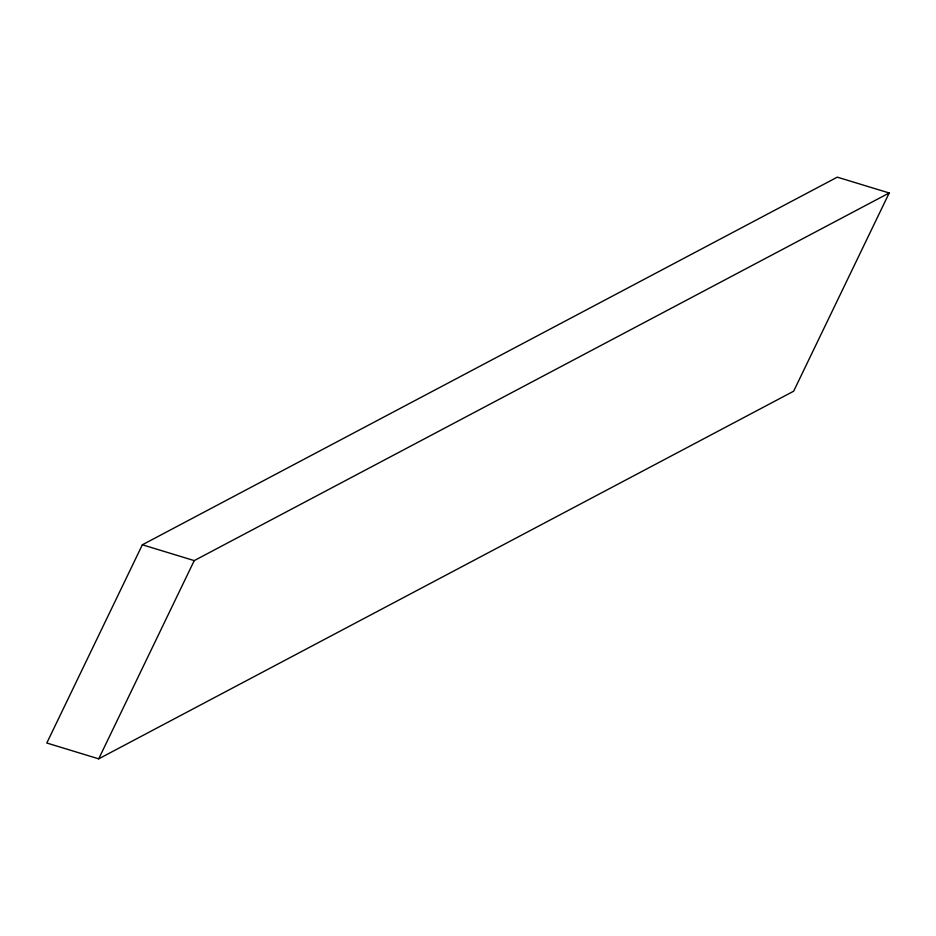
<?xml version="1.0" encoding="UTF-8"?>
<svg xmlns="http://www.w3.org/2000/svg" width="936" height="936" viewBox="0 0 936 936"><rect width="100%" height="100%" fill="white"/><g stroke="black" fill="none" stroke-linecap="round" stroke-linejoin="round"><path stroke-width="1.4" d="M142.354 544.787L46.8 743.02L98.701 758.839L793.646 391.213L889.2 192.98L837.299 177.161L142.354 544.787L194.243 560.605L889.2 192.98M98.701 758.839L194.243 560.605"/></g></svg>
